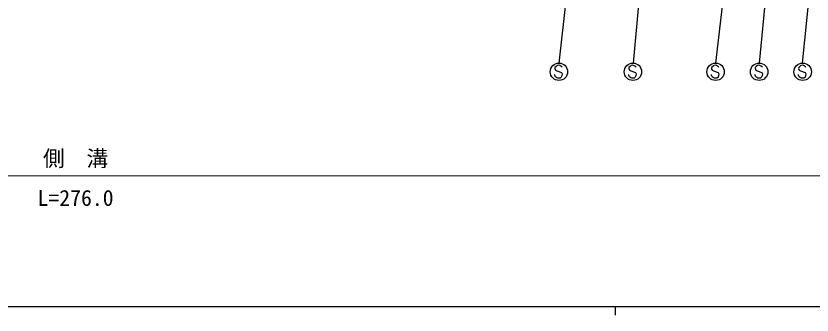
# Model space of a CAD drawing. Units: millimetres, scale not verified. Extents: x 40000 to 680000, y 20000 to 380000.
# Drawn here: x 199145 to 290610, y 204000 to 238379 of the extents above; entities that cross this region are included whole.
import ezdxf
from ezdxf.enums import TextEntityAlignment as Align

# ---------------------------------------------------------------- set-up
doc = ezdxf.new("R2010")
doc.units = ezdxf.units.MM
doc.header["$LTSCALE"] = 1000
for name, color, linetype, lineweight in [('M-STR-HTXT', 7, 'Continuous', 13), ('M-STR-STRC', 7, 'Continuous', 25), ('M-TTL-BAND', 7, 'Continuous', 25)]:
    doc.layers.add(name, color=color, linetype=linetype, lineweight=lineweight)
doc.styles.add('ＭＳ ゴシック', font='')
doc.styles.get('ＭＳ ゴシック').set_extended_font_data('MS Gothic')

msp = doc.modelspace()

# ---------------------------------------------------------------- linework, layer by layer
at = {"layer": 'M-STR-HTXT'}
msp.add_line((72129, 220000), (339994, 220000), dxfattribs=at)
at = {"layer": 'M-STR-STRC'}
for p, q in [((261568, 232956), (265466, 267909)), ((272918, 264320), (270068, 232956)), ((279547, 232957), (282894, 261030)), ((287195, 260167), (284529, 232957)), ((289508, 232956), (292255, 259378)), ((261071, 232443), (261055, 232330)), ((261055, 232330), (261141, 232147)), ((261200, 232582), (261071, 232443)), ((261331, 232675), (261200, 232582)), ((261497, 232708), (261331, 232675)), ((261613, 232692), (261497, 232708)), ((261757, 232619), (261613, 232692)), ((261867, 232545), (261757, 232619)), ((261901, 232433), (261867, 232545)), ((269571, 232443), (269555, 232330)), ((269555, 232330), (269641, 232147)), ((269700, 232582), (269571, 232443)), ((269831, 232675), (269700, 232582)), ((269997, 232708), (269831, 232675)), ((270113, 232692), (269997, 232708)), ((270257, 232619), (270113, 232692)), ((270367, 232545), (270257, 232619)), ((270401, 232433), (270367, 232545)), ((279071, 232443), (279055, 232330)), ((279055, 232330), (279141, 232147)), ((279200, 232582), (279071, 232443)), ((279331, 232675), (279200, 232582)), ((279497, 232708), (279331, 232675)), ((279613, 232692), (279497, 232708)), ((279757, 232619), (279613, 232692)), ((279867, 232545), (279757, 232619)), ((279901, 232433), (279867, 232545)), ((284071, 232443), (284055, 232330)), ((284055, 232330), (284141, 232147)), ((284200, 232582), (284071, 232443)), ((284331, 232675), (284200, 232582)), ((284497, 232708), (284331, 232675)), ((284613, 232692), (284497, 232708)), ((284757, 232619), (284613, 232692)), ((284867, 232545), (284757, 232619)), ((284901, 232433), (284867, 232545)), ((289071, 232443), (289055, 232330)), ((289055, 232330), (289141, 232147)), ((289200, 232582), (289071, 232443)), ((289331, 232675), (289200, 232582)), ((289497, 232708), (289331, 232675)), ((289613, 232692), (289497, 232708)), ((289757, 232619), (289613, 232692)), ((289867, 232545), (289757, 232619)), ((289901, 232433), (289867, 232545)), ((261057, 231555), (261018, 231665)), ((261142, 231377), (261057, 231555)), ((261141, 232147), (261292, 232074)), ((261292, 232074), (261824, 231885)), ((261874, 231485), (261804, 231336)), ((261824, 231885), (261904, 231713)), ((261904, 231713), (261874, 231485)), ((269557, 231555), (269518, 231665)), ((269642, 231377), (269557, 231555)), ((269641, 232147), (269792, 232074)), ((269792, 232074), (270324, 231885)), ((270374, 231485), (270304, 231336)), ((270324, 231885), (270404, 231713)), ((270404, 231713), (270374, 231485)), ((279057, 231555), (279018, 231665)), ((279142, 231377), (279057, 231555)), ((279141, 232147), (279292, 232074)), ((279292, 232074), (279824, 231885)), ((279874, 231485), (279804, 231336)), ((279824, 231885), (279904, 231713)), ((279904, 231713), (279874, 231485)), ((284057, 231555), (284018, 231665)), ((284142, 231377), (284057, 231555)), ((284141, 232147), (284292, 232074)), ((284292, 232074), (284824, 231885)), ((284874, 231485), (284804, 231336)), ((284824, 231885), (284904, 231713)), ((284904, 231713), (284874, 231485)), ((289057, 231555), (289018, 231665)), ((289142, 231377), (289057, 231555)), ((289141, 232147), (289292, 232074)), ((289292, 232074), (289824, 231885)), ((289874, 231485), (289804, 231336)), ((289824, 231885), (289904, 231713)), ((289904, 231713), (289874, 231485)), ((261245, 231304), (261142, 231377)), ((261391, 231228), (261245, 231304)), ((261511, 231212), (261391, 231228)), ((261679, 231240), (261511, 231212)), ((261804, 231336), (261679, 231240)), ((269745, 231304), (269642, 231377)), ((269891, 231228), (269745, 231304)), ((270011, 231212), (269891, 231228)), ((270179, 231240), (270011, 231212)), ((270304, 231336), (270179, 231240)), ((279245, 231304), (279142, 231377)), ((279391, 231228), (279245, 231304)), ((279511, 231212), (279391, 231228)), ((279679, 231240), (279511, 231212)), ((279804, 231336), (279679, 231240)), ((284245, 231304), (284142, 231377)), ((284391, 231228), (284245, 231304)), ((284511, 231212), (284391, 231228)), ((284679, 231240), (284511, 231212)), ((284804, 231336), (284679, 231240)), ((289245, 231304), (289142, 231377)), ((289391, 231228), (289245, 231304)), ((289511, 231212), (289391, 231228)), ((289679, 231240), (289511, 231212)), ((289804, 231336), (289679, 231240))]:
    msp.add_line(p, q, dxfattribs=at)
for centre in [(261529, 231957), (270029, 231957), (279529, 231957), (284529, 231957), (289529, 231957)]:
    msp.add_circle(centre, 1000, dxfattribs=at)
at = {"layer": 'M-TTL-BAND'}
for p, q in [((40000, 205000), (579000, 205000)), ((268000, 205000), (268000, 204000))]:
    msp.add_line(p, q, dxfattribs=at)

# ---------------------------------------------------------------- texts
at = {"layer": 'M-STR-HTXT', "style": 'ＭＳ ゴシック'}
msp.add_text('側\u3000溝', height=1833, dxfattribs=at).set_placement((206000, 222000), align=Align.MIDDLE_CENTER)
msp.add_text('L=276.0', height=1833, dxfattribs=at).set_placement((206000, 216000), align=Align.BOTTOM_CENTER)

doc.saveas('drawing.dxf')
